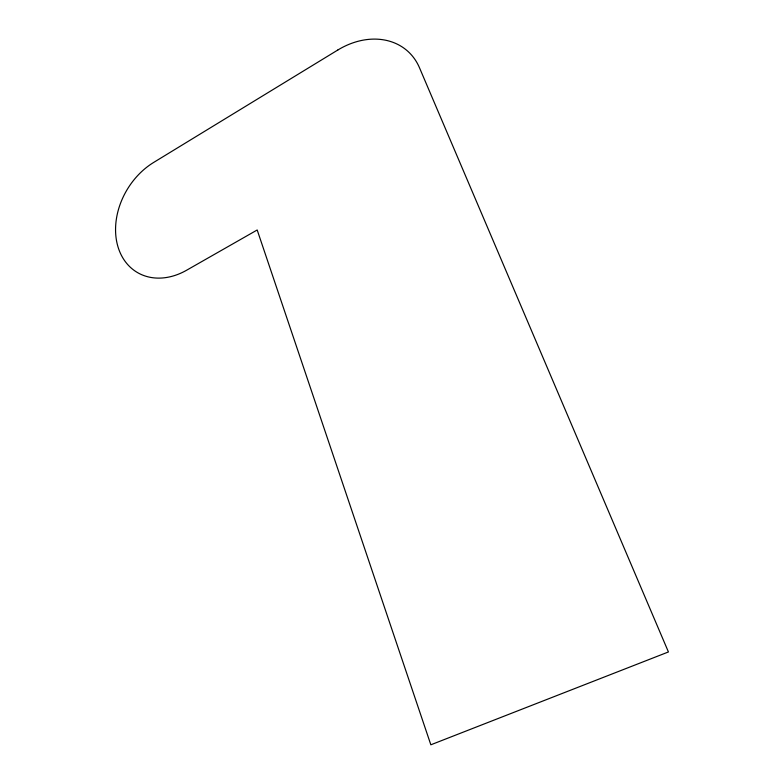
<?xml version="1.0" encoding="UTF-8"?>
<svg xmlns="http://www.w3.org/2000/svg" width="784" height="784" viewBox="0 0 784 784"><rect width="100%" height="100%" fill="white"/><g stroke="black" fill="none" stroke-linecap="round" stroke-linejoin="round"><path stroke-width="1.18" d="M337.777 50.039L153.684 162.425A65.944 51.117 -58.8 0 0 118.061 247.078A65.944 51.117 -58.8 0 0 186.621 270.225L257.191 229.986L430.847 744.8L668.429 651.955L419.479 67.738A70.932 56.585 -48.3 0 0 337.777 50.039"/></g></svg>
